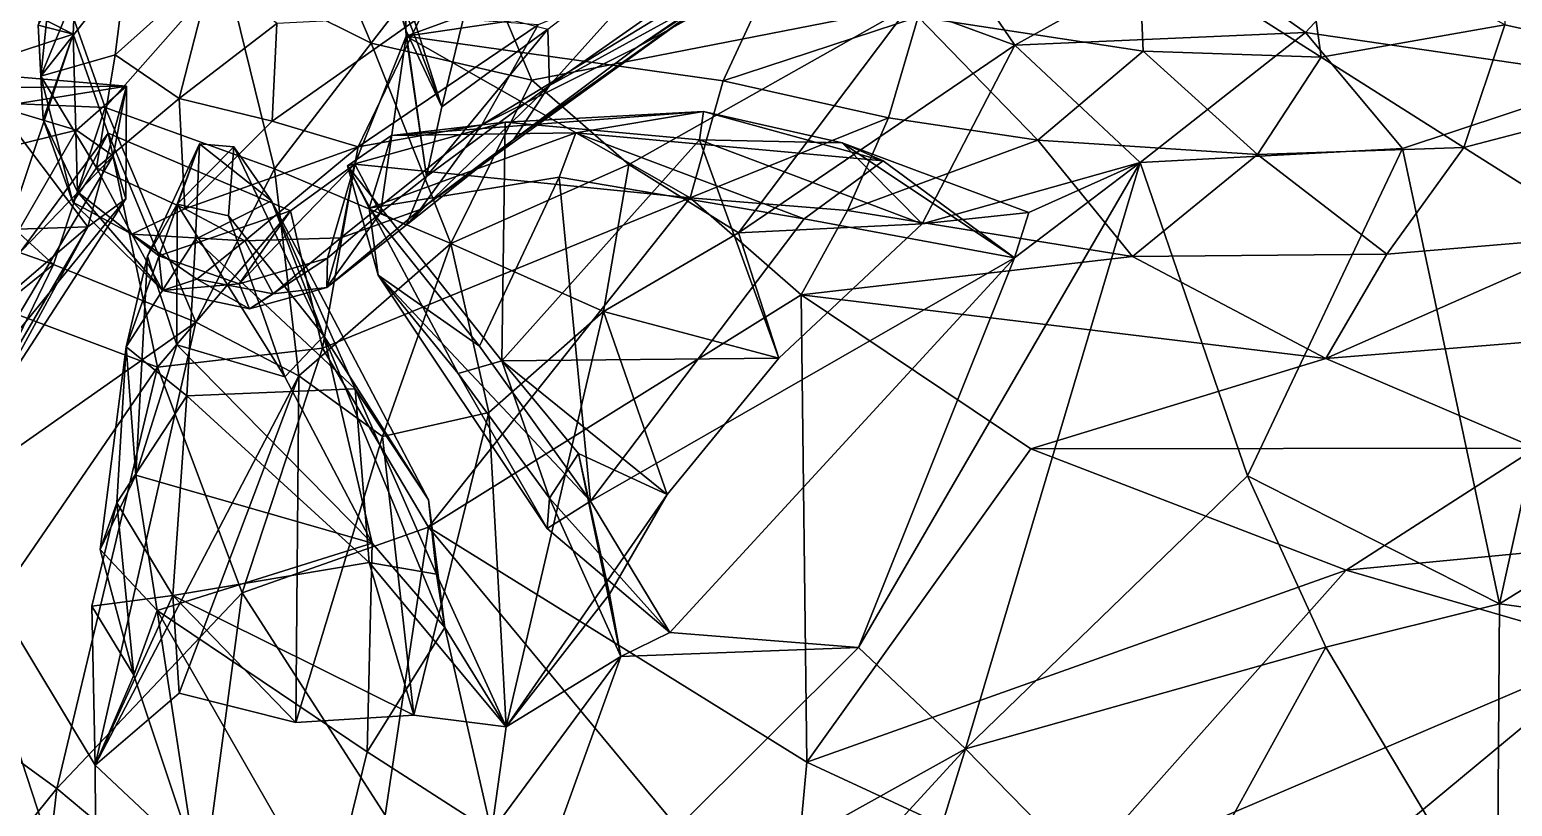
# Model space of a CAD drawing. Header units: metres. Extents: x -887 to 648, y -818 to 707.
# Drawn here: x -132.6 to 83, y -175.9 to -62.9 of the extents above; entities that cross this region are included whole.
import ezdxf

# ---------------------------------------------------------------- set-up
doc = ezdxf.new("R2010")
doc.units = ezdxf.units.M

msp = doc.modelspace()

# ---------------------------------------------------------------- linework, layer by layer
at = {"layer": '10k-small'}
for points in [[(115.55, -69.7, 667.05), (109.69, 1.11, 712.13), (81.17, -5.49, 698.95)], [(115.55, -69.7, 667.05), (81.17, -5.49, 698.95), (81.94, -62.18, 658.92)], [(0.91, -40.39, 831.25), (-44.23, -65.39, 780.92), (-31.13, -56.8, 780.96)], [(0.91, -40.39, 831.25), (-9.88, -41.94, 837.95), (-44.23, -65.39, 780.92)], [(-9.88, -41.94, 837.95), (-58.62, -62.17, 800.26), (-66.85, -76.69, 766.33)], [(-9.88, -41.94, 837.95), (-66.85, -76.69, 766.33), (-44.23, -65.39, 780.92)], [(10.67, -65.12, -614.3), (-5.36, -41.51, -609.03), (35.91, -51.17, -628.77)], [(10.67, -65.12, -614.3), (-4.68, -59.48, -604.75), (-5.36, -41.51, -609.03)], [(-32.78, -44.01, 757.34), (-57.01, -70.97, 721.8), (-57.22, -62.77, 712.24)], [(-30, -52.02, 768.19), (-57.01, -70.97, 721.8), (-32.78, -44.01, 757.34)], [(52.96, -63.27, -636.63), (35.91, -51.17, -628.77), (71.2, -43.62, -644.58)], [(98.12, -69.89, -656.92), (52.96, -63.27, -636.63), (71.2, -43.62, -644.58)], [(98.12, -69.89, -656.92), (71.2, -43.62, -644.58), (105.43, -56.5, -655.51)], [(-160.21, -74.67, 585.79), (-126.27, -63.53, 571.95), (-160.97, -45.86, 576.79)], [(-126.27, -63.53, 571.95), (-125.79, -52.87, 567.06), (-160.97, -45.86, 576.79)], [(-82.91, -64.84, -550.04), (-104.07, -54.24, -549.3), (-91.08, -45.64, -554.36)], [(-82.91, -64.84, -550.04), (-91.08, -45.64, -554.36), (-69.31, -47.17, -563.34)], [(-59.56, -70.21, -561.22), (-82.91, -64.84, -550.04), (-69.31, -47.17, -563.34)], [(-59.56, -70.21, -561.22), (-69.31, -47.17, -563.34), (-4.68, -59.48, -604.75)], [(55.23, -66.88, 640.44), (52.34, -45.83, 652.64), (28.68, -49.96, 630.04)], [(55.23, -66.88, 640.44), (81.94, -62.18, 658.92), (52.34, -45.83, 652.64)], [(-131, -69.65, 670.31), (-128.96, -49.98, 605.15), (-131.35, -62.23, 609.44)], [(-122.91, -50.09, 694.12), (-128.96, -49.98, 605.15), (-131, -69.65, 670.31)], [(-118.57, -53.91, 723.24), (-122.91, -50.09, 694.12), (-131, -69.65, 670.31)], [(-72.67, -74.09, 656.57), (-77.87, -62.95, 598.12), (-82, -49.61, 596.44)], [(-77.87, -62.95, 598.12), (-78.22, -50.47, 565.08), (-82, -49.61, 596.44)], [(-72.67, -74.09, 656.57), (-82, -49.61, 596.44), (-78.47, -55.78, 632.29)], [(-77.83, -63.82, 571.56), (-51.75, -54.25, 574.08), (-78.22, -50.47, 565.08)], [(-77.87, -62.95, 598.12), (-77.83, -63.82, 571.56), (-78.22, -50.47, 565.08)], [(29.37, -66.01, 622.58), (28.68, -49.96, 630.04), (-3.36, -60.99, 597.48)], [(10.67, -65.12, -614.3), (35.91, -51.17, -628.77), (52.96, -63.27, -636.63)], [(55.23, -66.88, 640.44), (28.68, -49.96, 630.04), (29.37, -66.01, 622.58)], [(-155.86, -72.74, -576.55), (-161.4, -53.21, -583.93), (-128.9, -53.6, -558.18)], [(-121.6, -74.2, -554.13), (-155.86, -72.74, -576.55), (-128.9, -53.6, -558.18)], [(-131.35, -62.23, 609.44), (-125.79, -52.87, 567.06), (-126.27, -63.53, 571.95)], [(-118.57, -53.91, 723.24), (-131, -69.65, 670.31), (-120.17, -66.51, 719.75)], [(-121.6, -74.2, -554.13), (-128.9, -53.6, -558.18), (-104.07, -54.24, -549.3)], [(-105.94, -53.77, 759.46), (-120.17, -66.51, 719.75), (-110.86, -72.9, 735.89)], [(-105.94, -53.77, 759.46), (-118.57, -53.91, 723.24), (-120.17, -66.51, 719.75)], [(-96.67, -61.95, 768.3), (-105.94, -53.77, 759.46), (-110.86, -72.9, 735.89)], [(-31.13, -56.8, 780.96), (-57.01, -70.97, 721.8), (-30, -52.02, 768.19)], [(-96.99, -83.11, -548.51), (-121.6, -74.2, -554.13), (-104.07, -54.24, -549.3)], [(-96.99, -83.11, -548.51), (-104.07, -54.24, -549.3), (-82.91, -64.84, -550.04)], [(-69.14, -59.8, 677.74), (-72.67, -74.09, 656.57), (-78.47, -55.78, 632.29)], [(-77.83, -63.82, 571.56), (-25.16, -56.05, 582.81), (-51.75, -54.25, 574.08)], [(-31.75, -70.29, 583.32), (-25.16, -56.05, 582.81), (-77.83, -63.82, 571.56)], [(-31.75, -70.29, 583.32), (-3.36, -60.99, 597.48), (-25.16, -56.05, 582.81)], [(-31.13, -56.8, 780.96), (-44.23, -65.39, 780.92), (-75.81, -89.01, 720.21)], [(-31.13, -56.8, 780.96), (-75.81, -89.01, 720.21), (-62.23, -78.87, 727.46)], [(-31.13, -56.8, 780.96), (-62.23, -78.87, 727.46), (-57.01, -70.97, 721.8)], [(-57.22, -62.77, 712.24), (-72.67, -74.09, 656.57), (-69.14, -59.8, 677.74)], [(-45.47, -82.49, -570.31), (-59.56, -70.21, -561.22), (-4.68, -59.48, -604.75)], [(-29.49, -92.41, -586.66), (-45.47, -82.49, -570.31), (-4.68, -59.48, -604.75)], [(-29.49, -92.41, -586.66), (-4.68, -59.48, -604.75), (10.67, -65.12, -614.3)], [(-130.62, -75.91, 615.71), (-131.35, -62.23, 609.44), (-126.27, -63.53, 571.95)], [(-131, -69.65, 670.31), (-131.35, -62.23, 609.44), (-130.62, -75.91, 615.71)], [(-96.67, -61.95, 768.3), (-110.86, -72.9, 735.89), (-97.31, -76.16, 750.47)], [(-75.66, -60.91, 791.82), (-96.67, -61.95, 768.3), (-97.31, -76.16, 750.47)], [(-75.66, -60.91, 791.82), (-97.31, -76.16, 750.47), (-84.81, -79.93, 755.37)], [(-58.62, -62.17, 800.26), (-75.66, -60.91, 791.82), (-84.81, -79.93, 755.37)], [(-58.62, -62.17, 800.26), (-84.81, -79.93, 755.37), (-66.85, -76.69, 766.33)], [(-7.7, -75.68, 595.66), (-3.36, -60.99, 597.48), (-31.75, -70.29, 583.32)], [(14.03, -78.92, 610.01), (-3.36, -60.99, 597.48), (-7.7, -75.68, 595.66)], [(14.03, -78.92, 610.01), (29.37, -66.01, 622.58), (-3.36, -60.99, 597.48)], [(76, -80.03, 646.33), (81.94, -62.18, 658.92), (55.23, -66.88, 640.44)], [(76, -80.03, 646.33), (115.55, -69.7, 667.05), (81.94, -62.18, 658.92)], [(-139.37, -102.48, 595.8), (-126.27, -63.53, 571.95), (-160.21, -74.67, 585.79)], [(-139.37, -102.48, 595.8), (-121.19, -77.93, 578.95), (-126.27, -63.53, 571.95)], [(-130.62, -75.91, 615.71), (-126.27, -63.53, 571.95), (-125.63, -86.47, 615.06)], [(-125.63, -86.47, 615.06), (-126.27, -63.53, 571.95), (-121.19, -77.93, 578.95)], [(-36.53, -87.31, 590.01), (-77.83, -63.82, 571.56), (-85.31, -82.44, 581.04)], [(-81.57, -89.52, 617.49), (-85.31, -82.44, 581.04), (-77.83, -63.82, 571.56)], [(-74.89, -84.24, 660.98), (-81.57, -89.52, 617.49), (-77.83, -63.82, 571.56)], [(-74.89, -84.24, 660.98), (-77.87, -62.95, 598.12), (-72.67, -74.09, 656.57)], [(-74.89, -84.24, 660.98), (-77.83, -63.82, 571.56), (-77.87, -62.95, 598.12)], [(-36.53, -87.31, 590.01), (-31.75, -70.29, 583.32), (-77.83, -63.82, 571.56)], [(-57.01, -70.97, 721.8), (-74.89, -84.24, 660.98), (-57.22, -62.77, 712.24)], [(-57.22, -62.77, 712.24), (-74.89, -84.24, 660.98), (-72.67, -74.09, 656.57)], [(28.92, -82.2, -627.24), (10.67, -65.12, -614.3), (52.96, -63.27, -636.63)], [(28.92, -82.2, -627.24), (52.96, -63.27, -636.63), (67.05, -80.13, -647.68)], [(67.05, -80.13, -647.68), (52.96, -63.27, -636.63), (98.12, -69.89, -656.92)], [(-120.17, -66.51, 719.75), (-131, -69.65, 670.31), (-122.86, -82.95, 692.65)], [(-110.86, -72.9, 735.89), (-120.17, -66.51, 719.75), (-122.86, -82.95, 692.65)], [(-71.32, -93.97, -555.23), (-96.99, -83.11, -548.51), (-82.91, -64.84, -550.04)], [(-71.32, -93.97, -555.23), (-82.91, -64.84, -550.04), (-59.56, -70.21, -561.22)], [(-44.23, -65.39, 780.92), (-66.85, -76.69, 766.33), (-75.81, -89.01, 720.21)], [(-29.49, -92.41, -586.66), (10.67, -65.12, -614.3), (-2.77, -91.09, -607.24)], [(-2.77, -91.09, -607.24), (10.67, -65.12, -614.3), (28.92, -82.2, -627.24)], [(45.99, -81.04, 630.14), (29.37, -66.01, 622.58), (14.03, -78.92, 610.01)], [(45.99, -81.04, 630.14), (55.23, -66.88, 640.44), (29.37, -66.01, 622.58)], [(45.99, -81.04, 630.14), (76, -80.03, 646.33), (55.23, -66.88, 640.44)], [(-118.5, -71.09, -630.68), (-146.01, -71.44, -624.68), (-139.16, -69.33, -615.95)], [(-118.5, -71.09, -630.68), (-125.8, -77.48, -641.78), (-146.01, -71.44, -624.68)], [(-118.5, -71.09, -630.68), (-139.16, -69.33, -615.95), (-137.33, -74.11, -608.72)], [(-137.33, -74.11, -608.72), (-124.14, -91.53, -610.75), (-118.5, -71.09, -630.68)], [(-122.86, -82.95, 692.65), (-131, -69.65, 670.31), (-126.31, -87.98, 653.49)], [(-131, -69.65, 670.31), (-130.62, -75.91, 615.71), (-126.31, -87.98, 653.49)], [(-120.45, -81.23, -639.36), (-125.8, -77.48, -641.78), (-118.5, -71.09, -630.68)], [(-124.14, -91.53, -610.75), (-118.6, -87.47, -625.21), (-118.5, -71.09, -630.68)], [(-118.6, -87.47, -625.21), (-120.45, -81.23, -639.36), (-118.5, -71.09, -630.68)], [(-57.01, -70.97, 721.8), (-77.86, -91.31, 679.01), (-74.89, -84.24, 660.98)], [(-62.23, -78.87, 727.46), (-77.86, -91.31, 679.01), (-57.01, -70.97, 721.8)], [(-71.32, -93.97, -555.23), (-59.56, -70.21, -561.22), (-45.47, -82.49, -570.31)], [(-36.53, -87.31, 590.01), (-7.7, -75.68, 595.66), (-31.75, -70.29, 583.32)], [(81.17, -146.41, -677.24), (67.05, -80.13, -647.68), (98.12, -69.89, -656.92)], [(96.36, -92.88, 651.76), (115.55, -69.7, 667.05), (76, -80.03, 646.33)], [(81.17, -146.41, -677.24), (98.12, -69.89, -656.92), (124.6, -119.5, -681.85)], [(-129.14, -97.05, -563.07), (-175.99, -80.53, -588.65), (-155.86, -72.74, -576.55)], [(-156.74, -85.09, -614.93), (-146.01, -71.44, -624.68), (-125.8, -77.48, -641.78)], [(-129.14, -97.05, -563.07), (-155.86, -72.74, -576.55), (-121.6, -74.2, -554.13)], [(-110.86, -72.9, 735.89), (-122.86, -82.95, 692.65), (-110.03, -88.91, 711.86)], [(-97.31, -76.16, 750.47), (-110.86, -72.9, 735.89), (-110.03, -88.91, 711.86)], [(-137.36, -92, -599.23), (-124.14, -91.53, -610.75), (-137.33, -74.11, -608.72)], [(-108.44, -105.44, -557.13), (-129.14, -97.05, -563.07), (-121.6, -74.2, -554.13)], [(-108.44, -105.44, -557.13), (-121.6, -74.2, -554.13), (-96.99, -83.11, -548.51)], [(-34.61, -74.76, -633.59), (-79.95, -78.26, -659.9), (-63.46, -76.31, -640.92)], [(-34.61, -74.76, -633.59), (-53.14, -77.88, -647.04), (-79.95, -78.26, -659.9)], [(-34.61, -74.76, -633.59), (-63.46, -76.31, -640.92), (-35.16, -78.91, -623.39)], [(-8.46, -81.93, -627.74), (-53.14, -77.88, -647.04), (-34.61, -74.76, -633.59)], [(-14.43, -79.33, -621.27), (-34.61, -74.76, -633.59), (-35.16, -78.91, -623.39)], [(-8.46, -81.93, -627.74), (-34.61, -74.76, -633.59), (-14.43, -79.33, -621.27)], [(-139.05, -100.46, -617.77), (-156.74, -85.09, -614.93), (-125.8, -77.48, -641.78)], [(-139.05, -100.46, -617.77), (-125.8, -77.48, -641.78), (-120.45, -81.23, -639.36)], [(-126.31, -87.98, 653.49), (-130.62, -75.91, 615.71), (-125.63, -86.47, 615.06)], [(-84.81, -79.93, 755.37), (-97.31, -76.16, 750.47), (-110.03, -88.91, 711.86)], [(-66.85, -76.69, 766.33), (-84.81, -79.93, 755.37), (-87.34, -93.15, 718.7)], [(-66.85, -76.69, 766.33), (-87.34, -93.15, 718.7), (-75.81, -89.01, 720.21)], [(-63.91, -111.06, -618.42), (-63.46, -76.31, -640.92), (-86.35, -82.68, -654.34)], [(-63.46, -76.31, -640.92), (-79.95, -78.26, -659.9), (-86.35, -82.68, -654.34)], [(-63.91, -111.06, -618.42), (-35.16, -78.91, -623.39), (-63.46, -76.31, -640.92)], [(-13.66, -89.16, 598.16), (-7.7, -75.68, 595.66), (-36.53, -87.31, 590.01)], [(-13.66, -89.16, 598.16), (14.03, -78.92, 610.01), (-7.7, -75.68, 595.66)], [(-114, -111.96, 599.41), (-121.19, -77.93, 578.95), (-139.37, -102.48, 595.8)], [(-113.8, -95.77, 608.39), (-125.63, -86.47, 615.06), (-121.19, -77.93, 578.95)], [(-94.68, -89.21, 584.79), (-113.8, -95.77, 608.39), (-121.19, -77.93, 578.95)], [(-114, -111.96, 599.41), (-94.68, -89.21, 584.79), (-121.19, -77.93, 578.95)], [(-118.56, -109, -616.27), (-107.9, -79.45, -649.56), (-115.46, -95.8, -638.83)], [(-107.9, -79.45, -649.56), (-118.56, -109, -616.27), (-108.47, -93.35, -626.84)], [(-115.46, -95.8, -638.83), (-107.9, -79.45, -649.56), (-111.13, -88.27, -660.99)], [(-102.92, -79.93, -656.79), (-111.13, -88.27, -660.99), (-107.9, -79.45, -649.56)], [(-97.42, -87.75, -639.34), (-107.9, -79.45, -649.56), (-108.47, -93.35, -626.84)], [(-97.42, -87.75, -639.34), (-102.92, -79.93, -656.79), (-107.9, -79.45, -649.56)], [(-86.35, -82.68, -654.34), (-79.95, -78.26, -659.9), (-83.2, -88.85, -668.91)], [(-83.2, -88.85, -668.91), (-53.14, -77.88, -647.04), (-55.57, -84.33, -649.53)], [(-83.2, -88.85, -668.91), (-79.95, -78.26, -659.9), (-53.14, -77.88, -647.04)], [(-62.23, -78.87, 727.46), (-75.81, -89.01, 720.21), (-77.86, -91.31, 679.01)], [(-63.91, -111.06, -618.42), (-23.63, -110.63, -600.02), (-35.16, -78.91, -623.39)], [(-19.95, -90.39, -631.17), (-55.57, -84.33, -649.53), (-53.14, -77.88, -647.04)], [(-19.95, -90.39, -631.17), (-53.14, -77.88, -647.04), (-8.46, -81.93, -627.74)], [(-23.63, -110.63, -600.02), (-2.77, -91.09, -607.24), (-35.16, -78.91, -623.39)], [(-2.77, -91.09, -607.24), (-14.43, -79.33, -621.27), (-35.16, -78.91, -623.39)], [(12.72, -89.45, -618.7), (-14.43, -79.33, -621.27), (-2.77, -91.09, -607.24)], [(10.64, -96.07, -620.36), (-8.46, -81.93, -627.74), (-14.43, -79.33, -621.27)], [(10.64, -96.07, -620.36), (-14.43, -79.33, -621.27), (12.72, -89.45, -618.7)], [(27.8, -95.85, 621.7), (14.03, -78.92, 610.01), (-13.66, -89.16, 598.16)], [(27.8, -95.85, 621.7), (45.99, -81.04, 630.14), (14.03, -78.92, 610.01)], [(-152.22, -115.61, -582.82), (-175.99, -80.53, -588.65), (-129.14, -97.05, -563.07)], [(-118.6, -87.47, -625.21), (-139.21, -112.75, -607.27), (-120.45, -81.23, -639.36)], [(-139.21, -112.75, -607.27), (-139.05, -100.46, -617.77), (-120.45, -81.23, -639.36)], [(-103.7, -89.93, -659.09), (-111.13, -88.27, -660.99), (-102.92, -79.93, -656.79)], [(-84.81, -79.93, 755.37), (-110.03, -88.91, 711.86), (-101.29, -93.57, 711.73)], [(-89.83, -107.42, -634.88), (-103.7, -89.93, -659.09), (-102.92, -79.93, -656.79)], [(-89.83, -107.42, -634.88), (-102.92, -79.93, -656.79), (-97.42, -87.75, -639.34)], [(-84.81, -79.93, 755.37), (-101.29, -93.57, 711.73), (-87.34, -93.15, 718.7)], [(10.64, -96.07, -620.36), (-19.95, -90.39, -631.17), (-8.46, -81.93, -627.74)], [(27.8, -95.85, 621.7), (64.77, -95.53, 639.28), (45.99, -81.04, 630.14)], [(44.52, -127.77, -654.3), (28.92, -82.2, -627.24), (67.05, -80.13, -647.68)], [(81.17, -146.41, -677.24), (44.52, -127.77, -654.3), (67.05, -80.13, -647.68)], [(64.77, -95.53, 639.28), (76, -80.03, 646.33), (45.99, -81.04, 630.14)], [(64.77, -95.53, 639.28), (96.36, -92.88, 651.76), (76, -80.03, 646.33)], [(-122.86, -82.95, 692.65), (-126.31, -87.98, 653.49), (-117.74, -92.6, 682.45)], [(-110.03, -88.91, 711.86), (-122.86, -82.95, 692.65), (-117.74, -92.6, 682.45)], [(-93.47, -113.23, -557.63), (-108.44, -105.44, -557.13), (-96.99, -83.11, -548.51)], [(-85.31, -82.44, 581.04), (-89.26, -96.11, 613.94), (-102.15, -99.85, 610.57)], [(-85.31, -82.44, 581.04), (-102.15, -99.85, 610.57), (-94.68, -89.21, 584.79)], [(-93.47, -113.23, -557.63), (-96.99, -83.11, -548.51), (-71.32, -93.97, -555.23)], [(-90.01, -109.22, 599.21), (-85.31, -82.44, 581.04), (-94.68, -89.21, 584.79)], [(-90.01, -109.22, 599.21), (-36.53, -87.31, 590.01), (-85.31, -82.44, 581.04)], [(-81.57, -89.52, 617.49), (-89.26, -96.11, 613.94), (-85.31, -82.44, 581.04)], [(-81.92, -98.57, -650.98), (-86.35, -82.68, -654.34), (-83.2, -88.85, -668.91)], [(-70.28, -112.9, -625.75), (-86.35, -82.68, -654.34), (-81.92, -98.57, -650.98)], [(-63.91, -111.06, -618.42), (-86.35, -82.68, -654.34), (-70.28, -112.9, -625.75)], [(-49.15, -103.86, -572.65), (-71.32, -93.97, -555.23), (-45.47, -82.49, -570.31)], [(-49.15, -103.86, -572.65), (-45.47, -82.49, -570.31), (-29.49, -92.41, -586.66)], [(3.53, -167.48, -645.97), (-12.04, -152.73, -630.54), (28.92, -82.2, -627.24)], [(-12.04, -152.73, -630.54), (10.64, -96.07, -620.36), (28.92, -82.2, -627.24)], [(-2.77, -91.09, -607.24), (28.92, -82.2, -627.24), (12.72, -89.45, -618.7)], [(3.53, -167.48, -645.97), (28.92, -82.2, -627.24), (44.52, -127.77, -654.3)], [(10.64, -96.07, -620.36), (12.72, -89.45, -618.7), (28.92, -82.2, -627.24)], [(-67.19, -108.91, -645.1), (-83.2, -88.85, -668.91), (-55.57, -84.33, -649.53)], [(-77.86, -91.31, 679.01), (-81.57, -89.52, 617.49), (-74.89, -84.24, 660.98)], [(-51.01, -131.46, -623.65), (-67.19, -108.91, -645.1), (-55.57, -84.33, -649.53)], [(-51.01, -131.46, -623.65), (-55.57, -84.33, -649.53), (-19.95, -90.39, -631.17)], [(-149.79, -135.46, -589.4), (-139.21, -112.75, -607.27), (-118.6, -87.47, -625.21)], [(-149.79, -135.46, -589.4), (-118.6, -87.47, -625.21), (-124.14, -91.53, -610.75)], [(-126.31, -87.98, 653.49), (-125.63, -86.47, 615.06), (-113.28, -100.81, 646.07)], [(-113.28, -100.81, 646.07), (-117.74, -92.6, 682.45), (-126.31, -87.98, 653.49)], [(-113.28, -100.81, 646.07), (-125.63, -86.47, 615.06), (-113.8, -95.77, 608.39)], [(-111.18, -108.7, -631.54), (-115.46, -95.8, -638.83), (-111.13, -88.27, -660.99)], [(-95.5, -113.35, -633.32), (-111.18, -108.7, -631.54), (-111.13, -88.27, -660.99)], [(-95.5, -113.35, -633.32), (-111.13, -88.27, -660.99), (-103.7, -89.93, -659.09)], [(-85.24, -115.11, -612.22), (-97.42, -87.75, -639.34), (-108.47, -93.35, -626.84)], [(-85.24, -115.11, -612.22), (-74.61, -131.27, -612.48), (-97.42, -87.75, -639.34)], [(-74.61, -131.27, -612.48), (-89.83, -107.42, -634.88), (-97.42, -87.75, -639.34)], [(-74.57, -135.22, 621.56), (-36.53, -87.31, 590.01), (-90.01, -109.22, 599.21)], [(-74.57, -135.22, 621.56), (-20.38, -101.46, 604.42), (-36.53, -87.31, 590.01)], [(-20.38, -101.46, 604.42), (-13.66, -89.16, 598.16), (-36.53, -87.31, 590.01)], [(-101.29, -93.57, 711.73), (-110.03, -88.91, 711.86), (-117.74, -92.6, 682.45)], [(-114, -111.96, 599.41), (-90.01, -109.22, 599.21), (-94.68, -89.21, 584.79)], [(-94.68, -89.21, 584.79), (-102.15, -99.85, 610.57), (-113.8, -95.77, 608.39)], [(-95.5, -113.35, -633.32), (-103.7, -89.93, -659.09), (-89.83, -107.42, -634.88)], [(-75.81, -89.01, 720.21), (-87.34, -93.15, 718.7), (-89.39, -100.35, 660.07)], [(-75.81, -89.01, 720.21), (-89.39, -100.35, 660.07), (-77.86, -91.31, 679.01)], [(-77.86, -91.31, 679.01), (-89.39, -100.35, 660.07), (-81.57, -89.52, 617.49)], [(-81.57, -89.52, 617.49), (-89.39, -100.35, 660.07), (-89.26, -96.11, 613.94)], [(-67.19, -108.91, -645.1), (-81.92, -98.57, -650.98), (-83.2, -88.85, -668.91)], [(-51.01, -131.46, -623.65), (-19.95, -90.39, -631.17), (10.64, -96.07, -620.36)], [(-20.38, -101.46, 604.42), (27.8, -95.85, 621.7), (-13.66, -89.16, 598.16)], [(-145.99, -131.81, -585.45), (-124.14, -91.53, -610.75), (-152.22, -115.61, -582.82)], [(-152.22, -115.61, -582.82), (-124.14, -91.53, -610.75), (-137.36, -92, -599.23)], [(-145.99, -131.81, -585.45), (-149.79, -135.46, -589.4), (-124.14, -91.53, -610.75)], [(-108.3, -99.18, 681.67), (-117.74, -92.6, 682.45), (-113.28, -100.81, 646.07)], [(-101.29, -93.57, 711.73), (-117.74, -92.6, 682.45), (-108.3, -99.18, 681.67)], [(-23.63, -110.63, -600.02), (-49.15, -103.86, -572.65), (-29.49, -92.41, -586.66)], [(-23.63, -110.63, -600.02), (-29.49, -92.41, -586.66), (-2.77, -91.09, -607.24)], [(-108.47, -93.35, -626.84), (-118.56, -109, -616.27), (-109.73, -116.12, -604.47)], [(-109.73, -116.12, -604.47), (-85.24, -115.11, -612.22), (-108.47, -93.35, -626.84)], [(-97.17, -101.3, 679.97), (-101.29, -93.57, 711.73), (-108.3, -99.18, 681.67)], [(-87.34, -93.15, 718.7), (-101.29, -93.57, 711.73), (-97.17, -101.3, 679.97)], [(-87.34, -93.15, 718.7), (-97.17, -101.3, 679.97), (-89.39, -100.35, 660.07)], [(-81.3, -122.05, -563.31), (-93.47, -113.23, -557.63), (-71.32, -93.97, -555.23)], [(-81.3, -122.05, -563.31), (-71.32, -93.97, -555.23), (-65.8, -118.58, -568.39)], [(-65.8, -118.58, -568.39), (-71.32, -93.97, -555.23), (-49.15, -103.86, -572.65)], [(55.92, -110.71, 640.1), (116.26, -105.82, 657.53), (96.36, -92.88, 651.76)], [(55.92, -110.71, 640.1), (96.36, -92.88, 651.76), (64.77, -95.53, 639.28)], [(-117.16, -127.68, -614.15), (-118.56, -109, -616.27), (-115.46, -95.8, -638.83)], [(-117.16, -127.68, -614.15), (-115.46, -95.8, -638.83), (-111.18, -108.7, -631.54)], [(-102.15, -99.85, 610.57), (-113.28, -100.81, 646.07), (-113.8, -95.77, 608.39)], [(-89.26, -96.11, 613.94), (-100.61, -103.48, 647.63), (-102.15, -99.85, 610.57)], [(-89.26, -96.11, 613.94), (-89.39, -100.35, 660.07), (-100.61, -103.48, 647.63)], [(-39.5, -150.58, -610.01), (-51.01, -131.46, -623.65), (10.64, -96.07, -620.36)], [(-12.04, -152.73, -630.54), (-39.5, -150.58, -610.01), (10.64, -96.07, -620.36)], [(55.92, -110.71, 640.1), (27.8, -95.85, 621.7), (-20.38, -101.46, 604.42)], [(55.92, -110.71, 640.1), (64.77, -95.53, 639.28), (27.8, -95.85, 621.7)], [(-145.99, -131.81, -585.45), (-152.22, -115.61, -582.82), (-129.14, -97.05, -563.07)], [(-145.99, -131.81, -585.45), (-129.14, -97.05, -563.07), (-108.44, -105.44, -557.13)], [(-100.61, -103.48, 647.63), (-108.3, -99.18, 681.67), (-113.28, -100.81, 646.07)], [(-97.17, -101.3, 679.97), (-108.3, -99.18, 681.67), (-100.61, -103.48, 647.63)], [(-57.33, -135.41, -614.67), (-70.28, -112.9, -625.75), (-81.92, -98.57, -650.98)], [(-51.01, -131.46, -623.65), (-57.33, -135.41, -614.67), (-81.92, -98.57, -650.98)], [(-51.01, -131.46, -623.65), (-81.92, -98.57, -650.98), (-67.19, -108.91, -645.1)], [(-100.61, -103.48, 647.63), (-113.28, -100.81, 646.07), (-102.15, -99.85, 610.57)], [(-89.39, -100.35, 660.07), (-97.17, -101.3, 679.97), (-100.61, -103.48, 647.63)], [(-146.98, -159.96, 627.44), (-114, -111.96, 599.41), (-139.37, -102.48, 595.8)], [(-19.56, -169.42, 665.07), (-20.38, -101.46, 604.42), (-74.57, -135.22, 621.56)], [(-19.56, -169.42, 665.07), (13.01, -123.82, 633.38), (-20.38, -101.46, 604.42)], [(13.01, -123.82, 633.38), (55.92, -110.71, 640.1), (-20.38, -101.46, 604.42)], [(-123.06, -169.87, -591.87), (-145.99, -131.81, -585.45), (-108.44, -105.44, -557.13)], [(-123.06, -169.87, -591.87), (-108.44, -105.44, -557.13), (-93.47, -113.23, -557.63)], [(-63.32, -164.31, -597.19), (-65.8, -118.58, -568.39), (-49.15, -103.86, -572.65)], [(-63.32, -164.31, -597.19), (-49.15, -103.86, -572.65), (-39.87, -130.47, -597.65)], [(-39.87, -130.47, -597.65), (-49.15, -103.86, -572.65), (-23.63, -110.63, -600.02)], [(-82.8, -137.56, -617.09), (-95.5, -113.35, -633.32), (-89.83, -107.42, -634.88)], [(-72.22, -149.84, -609.8), (-89.83, -107.42, -634.88), (-74.61, -131.27, -612.48)], [(-72.22, -149.84, -609.8), (-82.8, -137.56, -617.09), (-89.83, -107.42, -634.88)], [(86.47, -123.77, 655.58), (116.26, -105.82, 657.53), (55.92, -110.71, 640.1)], [(-119.93, -131.68, -596.49), (-118.56, -109, -616.27), (-122.35, -138.48, -602.04)], [(-122.35, -138.48, -602.04), (-118.56, -109, -616.27), (-117.16, -127.68, -614.15)], [(-119.93, -131.68, -596.49), (-109.73, -116.12, -604.47), (-118.56, -109, -616.27)], [(-82.8, -137.56, -617.09), (-117.16, -127.68, -614.15), (-111.18, -108.7, -631.54)], [(-101.68, -144.79, 622.3), (-90.01, -109.22, 599.21), (-114, -111.96, 599.41)], [(-82.8, -137.56, -617.09), (-111.18, -108.7, -631.54), (-95.5, -113.35, -633.32)], [(-101.68, -144.79, 622.3), (-74.57, -135.22, 621.56), (-90.01, -109.22, 599.21)], [(-128.65, -173.27, 635.18), (-114, -111.96, 599.41), (-146.98, -159.96, 627.44)], [(-128.65, -173.27, 635.18), (-101.68, -144.79, 622.3), (-114, -111.96, 599.41)], [(-57, -131.03, -609.54), (-63.91, -111.06, -618.42), (-70.28, -112.9, -625.75)], [(-39.87, -130.47, -597.65), (-23.63, -110.63, -600.02), (-63.91, -111.06, -618.42)], [(-39.87, -130.47, -597.65), (-63.91, -111.06, -618.42), (-52.77, -124.53, -607.05)], [(-57, -131.03, -609.54), (-52.77, -124.53, -607.05), (-63.91, -111.06, -618.42)], [(13.01, -123.82, 633.38), (86.47, -123.77, 655.58), (55.92, -110.71, 640.1)], [(-123.06, -169.87, -591.87), (-93.47, -113.23, -557.63), (-110.84, -159.39, -583.39)], [(-93.87, -163.66, -584.93), (-110.84, -159.39, -583.39), (-93.47, -113.23, -557.63)], [(-93.87, -163.66, -584.93), (-93.47, -113.23, -557.63), (-81.3, -122.05, -563.31)], [(-57, -131.03, -609.54), (-70.28, -112.9, -625.75), (-57.33, -135.41, -614.67)], [(-111.79, -145.2, -588.95), (-109.73, -116.12, -604.47), (-119.93, -131.68, -596.49)], [(-111.79, -145.2, -588.95), (-83.2, -140.39, -597.24), (-109.73, -116.12, -604.47)], [(-83.2, -140.39, -597.24), (-85.24, -115.11, -612.22), (-109.73, -116.12, -604.47)], [(-73.45, -142.08, -602.03), (-85.24, -115.11, -612.22), (-83.2, -140.39, -597.24)], [(-73.45, -142.08, -602.03), (-74.61, -131.27, -612.48), (-85.24, -115.11, -612.22)], [(-76.71, -162.59, -588.97), (-81.3, -122.05, -563.31), (-65.8, -118.58, -568.39)], [(-63.32, -164.31, -597.19), (-76.71, -162.59, -588.97), (-65.8, -118.58, -568.39)], [(119.9, -151.74, -690.63), (81.17, -146.41, -677.24), (124.6, -119.5, -681.85)], [(-93.87, -163.66, -584.93), (-81.3, -122.05, -563.31), (-76.71, -162.59, -588.97)], [(-46.64, -154.03, -605.77), (-52.77, -124.53, -607.05), (-57, -131.03, -609.54)], [(-48.28, -145.01, -599.08), (-39.87, -130.47, -597.65), (-52.77, -124.53, -607.05)], [(-48.28, -145.01, -599.08), (-52.77, -124.53, -607.05), (-46.64, -154.03, -605.77)], [(-19.56, -169.42, 665.07), (58.88, -141.48, 659.98), (13.01, -123.82, 633.38)], [(58.88, -141.48, 659.98), (86.47, -123.77, 655.58), (13.01, -123.82, 633.38)], [(58.88, -141.48, 659.98), (120.9, -135.53, 668.06), (86.47, -123.77, 655.58)], [(-122.35, -138.48, -602.04), (-117.16, -127.68, -614.15), (-114.07, -147.37, -605.19)], [(-114.07, -147.37, -605.19), (-117.16, -127.68, -614.15), (-82.8, -137.56, -617.09)], [(3.53, -167.48, -645.97), (44.52, -127.77, -654.3), (55.91, -152.68, -668.2)], [(55.91, -152.68, -668.2), (44.52, -127.77, -654.3), (81.17, -146.41, -677.24)], [(-73.45, -142.08, -602.03), (-72.22, -149.84, -609.8), (-74.61, -131.27, -612.48)], [(-63.32, -164.31, -597.19), (-39.87, -130.47, -597.65), (-48.28, -145.01, -599.08)], [(-57, -131.03, -609.54), (-57.33, -135.41, -614.67), (-39.5, -150.58, -610.01)], [(-39.5, -150.58, -610.01), (-57.33, -135.41, -614.67), (-51.01, -131.46, -623.65)], [(-46.64, -154.03, -605.77), (-57, -131.03, -609.54), (-39.5, -150.58, -610.01)], [(-122.87, -202.6, -606.39), (-148.42, -191.85, -613.54), (-145.99, -131.81, -585.45)], [(-122.87, -202.6, -606.39), (-145.99, -131.81, -585.45), (-123.06, -169.87, -591.87)], [(-123.54, -146.73, -591.41), (-119.93, -131.68, -596.49), (-117.46, -156.78, -599.37)], [(-123.54, -146.73, -591.41), (-111.79, -145.2, -588.95), (-119.93, -131.68, -596.49)], [(-119.93, -131.68, -596.49), (-122.35, -138.48, -602.04), (-117.46, -156.78, -599.37)], [(-80.88, -177.15, 651.73), (-74.57, -135.22, 621.56), (-101.68, -144.79, 622.3)], [(-22.24, -198.41, 686.6), (-74.57, -135.22, 621.56), (-80.88, -177.15, 651.73)], [(-22.24, -198.41, 686.6), (-19.56, -169.42, 665.07), (-74.57, -135.22, 621.56)], [(98.26, -152.93, 675.25), (120.9, -135.53, 668.06), (58.88, -141.48, 659.98)], [(-83.51, -167.94, -605.28), (-114.07, -147.37, -605.19), (-82.8, -137.56, -617.09)], [(-83.51, -167.94, -605.28), (-82.8, -137.56, -617.09), (-72.22, -149.84, -609.8)], [(-117.46, -156.78, -599.37), (-122.35, -138.48, -602.04), (-114.07, -147.37, -605.19)], [(-76.71, -162.59, -588.97), (-83.2, -140.39, -597.24), (-111.79, -145.2, -588.95)], [(-63.32, -164.31, -597.19), (-73.45, -142.08, -602.03), (-83.2, -140.39, -597.24)], [(-63.32, -164.31, -597.19), (-83.2, -140.39, -597.24), (-76.71, -162.59, -588.97)], [(-63.32, -164.31, -597.19), (-72.22, -149.84, -609.8), (-73.45, -142.08, -602.03)], [(18.38, -187.04, 688.96), (58.88, -141.48, 659.98), (-19.56, -169.42, 665.07)], [(18.38, -187.04, 688.96), (98.26, -152.93, 675.25), (58.88, -141.48, 659.98)], [(-107.78, -190.72, 650.97), (-101.68, -144.79, 622.3), (-128.65, -173.27, 635.18)], [(-123.06, -169.87, -591.87), (-111.79, -145.2, -588.95), (-123.54, -146.73, -591.41)], [(-123.06, -169.87, -591.87), (-110.84, -159.39, -583.39), (-111.79, -145.2, -588.95)], [(-93.87, -163.66, -584.93), (-76.71, -162.59, -588.97), (-111.79, -145.2, -588.95)], [(-93.87, -163.66, -584.93), (-111.79, -145.2, -588.95), (-110.84, -159.39, -583.39)], [(-107.78, -190.72, 650.97), (-80.88, -177.15, 651.73), (-101.68, -144.79, 622.3)], [(-63.32, -164.31, -597.19), (-48.28, -145.01, -599.08), (-46.64, -154.03, -605.77)], [(80.85, -194.47, -688.14), (55.91, -152.68, -668.2), (81.17, -146.41, -677.24)], [(80.85, -194.47, -688.14), (81.17, -146.41, -677.24), (119.9, -151.74, -690.63)], [(-123.54, -146.73, -591.41), (-117.46, -156.78, -599.37), (-123.06, -169.87, -591.87)], [(-108.54, -183.52, -595.48), (-117.46, -156.78, -599.37), (-114.07, -147.37, -605.19)], [(-89.16, -190.79, -598.6), (-108.54, -183.52, -595.48), (-114.07, -147.37, -605.19)], [(-89.16, -190.79, -598.6), (-114.07, -147.37, -605.19), (-83.51, -167.94, -605.28)], [(-65.45, -179.55, -601.58), (-83.51, -167.94, -605.28), (-72.22, -149.84, -609.8)], [(-63.32, -164.31, -597.19), (-65.45, -179.55, -601.58), (-72.22, -149.84, -609.8)], [(-46.64, -154.03, -605.77), (-39.5, -150.58, -610.01), (-12.04, -152.73, -630.54)], [(-65.26, -205.78, -613.29), (-46.64, -154.03, -605.77), (-12.04, -152.73, -630.54)], [(-65.26, -205.78, -613.29), (-12.04, -152.73, -630.54), (3.53, -167.48, -645.97)], [(31.8, -196.45, -667.92), (3.53, -167.48, -645.97), (55.91, -152.68, -668.2)], [(51.09, -192.08, 698.65), (98.26, -152.93, 675.25), (18.38, -187.04, 688.96)], [(31.8, -196.45, -667.92), (55.91, -152.68, -668.2), (80.85, -194.47, -688.14)], [(108.48, -195.83, 707.54), (98.26, -152.93, 675.25), (51.09, -192.08, 698.65)], [(80.85, -194.47, -688.14), (119.9, -151.74, -690.63), (118.39, -183.8, -696.24)], [(-65.26, -205.78, -613.29), (-65.45, -179.55, -601.58), (-46.64, -154.03, -605.77)], [(-65.45, -179.55, -601.58), (-63.32, -164.31, -597.19), (-46.64, -154.03, -605.77)], [(-108.54, -183.52, -595.48), (-123.06, -169.87, -591.87), (-117.46, -156.78, -599.37)], [(-152.73, -203.12, 648.35), (-128.65, -173.27, 635.18), (-146.98, -159.96, 627.44)], [(-89.16, -190.79, -598.6), (-83.51, -167.94, -605.28), (-65.45, -179.55, -601.58)], [(-63.47, -240.49, -624.87), (-65.26, -205.78, -613.29), (3.53, -167.48, -645.97)], [(-63.47, -240.49, -624.87), (3.53, -167.48, -645.97), (-5.93, -198.08, -648.48)], [(-5.93, -198.08, -648.48), (3.53, -167.48, -645.97), (31.8, -196.45, -667.92)], [(-122.87, -202.6, -606.39), (-123.06, -169.87, -591.87), (-108.54, -183.52, -595.48)], [(-22.24, -198.41, 686.6), (18.38, -187.04, 688.96), (-19.56, -169.42, 665.07)], [(-132.59, -207.68, 652.85), (-128.65, -173.27, 635.18), (-152.73, -203.12, 648.35)], [(-132.59, -207.68, 652.85), (-107.78, -190.72, 650.97), (-128.65, -173.27, 635.18)]]:
    msp.add_3dface(points, dxfattribs=at)

doc.saveas('drawing.dxf')
